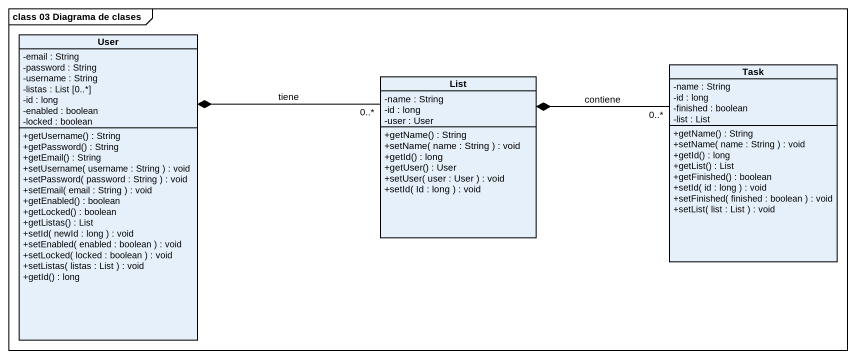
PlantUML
@startuml
mainframe class 03 Diagrama de clases
hide circle
hide empty members
skinparam classAttributeIconSize 0
class User {
  -email : String
  -password : String
  -username : String
  -listas : List [0..*]
  -id : long
  -enabled : boolean
  -locked : boolean
  +getUsername() : String
  +getPassword() : String
  +getEmail() : String
  +setUsername( username : String ) : void
  +setPassword( password : String ) : void
  +setEmail( email : String ) : void
  +getEnabled() : boolean
  +getLocked() : boolean
  +getListas() : List
  +setId( newId : long ) : void
  +setEnabled( enabled : boolean ) : void
  +setLocked( locked : boolean ) : void
  +setListas( listas : List ) : void
  +getId() : long
}
class List {
  -name : String
  -id : long
  -user : User
  +getName() : String
  +setName( name : String ) : void
  +getId() : long
  +getUser() : User
  +setUser( user : User ) : void
  +setId( Id : long ) : void
}
class Task {
  -name : String
  -id : long
  -finished : boolean
  -list : List
  +getName() : String
  +setName( name : String ) : void
  +getId() : long
  +getList() : List
  +getFinished() : boolean
  +setId( id : long ) : void
  +setFinished( finished : boolean ) : void
  +setList( list : List ) : void
}
User *-right- "0..*" List : tiene
List *-right- "0..*" Task : contiene
@enduml
